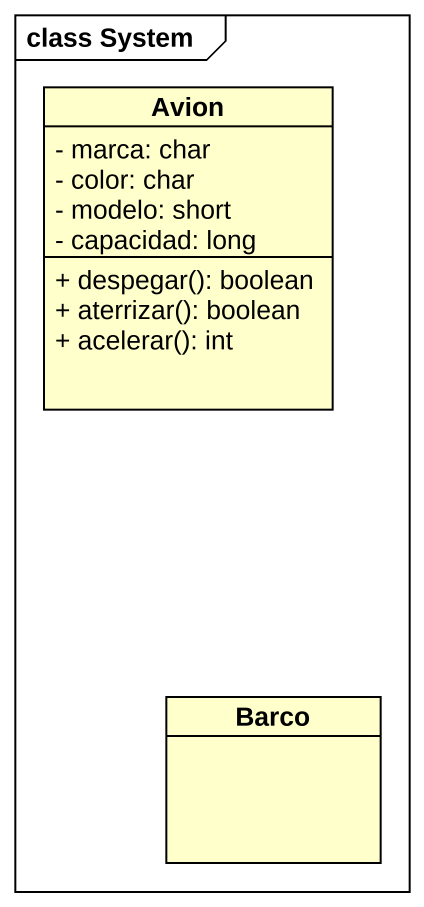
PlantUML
@startuml
mainframe class System
hide circle
hide empty members
skinparam classAttributeIconSize 0
class Avion {
  - marca: char
  - color: char
  - modelo: short
  - capacidad: long
  + despegar(): boolean
  + aterrizar(): boolean
  + acelerar(): int
}
class Barco
@enduml
